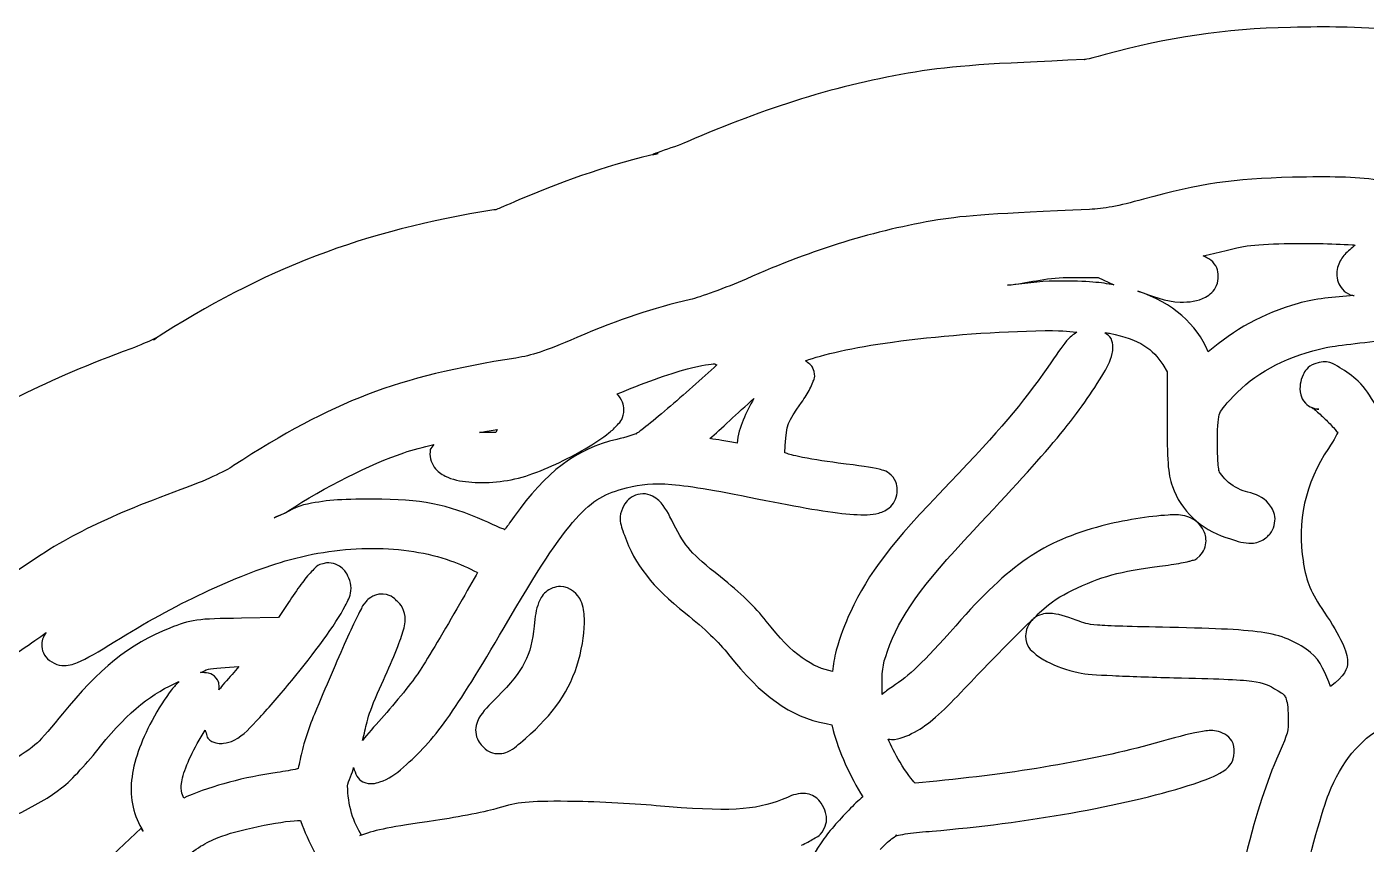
# Model space of a CAD drawing. Extents: x 3 to 173, y 187 to 306.
# Drawn here: x 7.46 to 15.92, y 266.16 to 271.33 of the extents above; entities that cross this region are included whole.
import ezdxf

# ---------------------------------------------------------------- set-up
doc = ezdxf.new("R2010")
doc.units = 0
doc.layers.add('Layer_1', color=7, linetype='CONTINUOUS')

msp = doc.modelspace()

# ---------------------------------------------------------------- linework, layer by layer
at = {"layer": 'Layer_1', "color": 7}
for points in [[(15.445525, 271.322878), (15.445243, 271.322878)], [(16.961541, 271.269058), (16.944269, 271.270751), (15.802697, 271.324221), (15.801851, 271.324221), (15.785792, 271.324503), (15.768915, 271.324503), (15.769113, 271.324289)], [(15.769113, 271.324289), (15.769395, 271.324007)], [(15.458533, 270.375229), (15.457968, 270.375229)], [(15.762754, 270.376403), (15.76219, 270.376403), (15.758885, 270.376403), (15.758947, 270.376358)], [(15.406141, 269.956228), (15.406169, 269.956332)], [(14.034194, 269.742459), (14.230426, 269.742459), (14.32799, 269.695057)], [(14.637213, 269.191149), (14.637749, 269.191149), (14.664757, 269.145398), (14.664757, 268.85656)], [(10.008669, 268.65548), (10.008669, 268.654915)], [(9.353838, 267.938294), (9.353273, 267.937729), (9.352172, 267.937729)], [(15.526334, 267.943247), (15.525769, 267.943247)], [(9.111843, 267.68748), (9.049557, 267.593771), (8.81474, 267.588804)], [(9.711563, 267.740989), (9.706601, 267.741554), (9.702743, 267.741554)], [(13.818153, 267.583253), (13.818116, 267.583368)], [(12.510084, 266.922472), (12.545362, 266.915868), (12.554731, 266.880039)], [(8.615197, 266.818253), (8.615762, 266.818253), (8.615762, 266.817688)], [(13.210162, 266.559652), (13.072358, 266.546416), (13.0685, 266.549718)], [(8.470778, 266.46105), (8.450382, 266.452244)], [(12.478687, 266.42028), (12.478122, 266.42028), (12.478122, 266.420844)], [(8.194618, 266.243366), (8.181391, 266.26267), (7.894757, 265.991471)], [(9.16973, 266.309496), (9.170294, 266.309496), (9.189037, 266.309496), (9.191238, 266.303993), (9.191238, 266.303428)], [(9.562733, 266.216264), (9.572653, 266.220131), (9.572656, 266.220215)], [(9.572656, 266.220215), (9.573756, 266.218522)]]:
    msp.add_lwpolyline(points, dxfattribs=at)
for points in [[(14.034194, 269.742447)], [(13.83466, 269.405079)], [(11.807283, 269.195656)], [(12.052573, 268.977416)], [(15.58862, 268.913984)], [(10.432003, 268.78058)], [(9.643214, 268.029773)], [(10.830529, 267.789015)], [(8.798198, 267.282954)], [(8.420066, 267.188153)]]:
    msp.add_lwpolyline(points, close=True, dxfattribs=at)
for points in [[(15.445243, 271.322878), (15.027647, 271.312802), (14.672019, 271.260972), (14.273216, 271.150948)], [(15.769395, 271.324007), (15.666034, 271.326547), (15.564826, 271.3257), (15.445525, 271.322878)], [(14.273216, 271.150948), (14.139895, 271.114169), (14.141887, 271.119167), (14.14441, 271.119277)], [(14.14441, 271.119277), (13.548935, 271.093679), (13.312921, 271.080071), (13.073205, 271.040715)], [(13.073205, 271.040715), (12.591488, 270.96163), (12.11948, 270.813972), (11.632864, 270.599779)], [(11.632864, 270.599779), (11.547667, 270.562277), (11.334837, 270.499892), (11.448502, 270.526153)], [(11.448502, 270.526153), (11.160805, 270.459681), (10.883005, 270.365566), (10.573187, 270.234115)], [(15.457968, 270.375229), (15.078619, 270.366057), (14.875874, 270.336325), (14.515389, 270.236875)], [(15.758947, 270.376358), (15.675121, 270.378898), (15.581407, 270.378051), (15.458533, 270.375229)], [(15.997018, 270.358764), (15.919709, 270.368247), (15.84684, 270.373778), (15.762754, 270.376403)], [(10.573187, 270.234115), (10.381849, 270.152931), (10.437498, 270.173776), (10.410633, 270.169537)], [(14.515389, 270.236875), (14.353105, 270.192101), (14.264651, 270.176226), (14.175291, 270.172382)], [(10.410633, 270.169537), (9.589705, 270.040121), (8.950929, 269.796216), (8.259589, 269.347723)], [(14.175291, 270.172382), (13.585001, 270.14701), (13.388249, 270.133844), (13.216726, 270.105684)], [(13.216726, 270.105684), (12.819532, 270.04048), (12.434589, 269.921777), (12.004604, 269.732513)], [(14.89296, 269.878518), (14.995096, 269.900136), (15.083476, 269.929705), (15.171321, 269.941355)], [(14.978947, 269.802451), (14.963876, 269.841696), (14.923931, 269.866899), (14.89296, 269.878518)], [(15.171321, 269.941355), (15.227774, 269.948862), (15.31261, 269.954111), (15.406141, 269.956228)], [(15.406169, 269.956332), (15.546214, 269.959521), (15.706979, 269.956439), (15.833911, 269.948628)], [(15.78816, 269.887941), (15.771114, 269.867452), (15.755919, 269.84536), (15.745717, 269.816282)], [(15.854858, 269.94637), (15.833239, 269.927292), (15.804368, 269.907401), (15.78816, 269.887941)], [(15.833911, 269.948628), (15.842378, 269.948063), (15.846701, 269.946934), (15.854858, 269.94637)], [(14.978411, 269.692206), (14.994102, 269.728762), (14.990702, 269.771804), (14.978947, 269.802451)], [(15.745717, 269.816282), (15.735528, 269.787208), (15.732861, 269.747519), (15.746253, 269.712656)], [(12.004604, 269.732513), (11.875716, 269.675781), (11.708672, 269.615981), (11.652377, 269.602976)], [(13.656059, 269.694492), (13.781295, 269.703918), (13.895022, 269.742447), (14.034194, 269.742447)], [(13.959227, 269.719299), (13.853676, 269.719017), (13.751444, 269.698048), (13.656059, 269.694492)], [(14.32799, 269.695057), (14.247839, 269.710155), (14.179352, 269.720174), (13.959227, 269.719299)], [(15.746253, 269.712656), (15.756356, 269.686353), (15.783625, 269.646444), (15.827282, 269.631074)], [(14.925494, 269.27218), (14.850031, 269.450342), (14.701816, 269.578479), (14.481214, 269.655275)], [(14.481214, 269.655275), (14.569124, 269.626482), (14.656776, 269.587818), (14.748002, 269.586923)], [(14.908406, 269.618343), (14.934144, 269.632313), (14.962722, 269.65565), (14.978411, 269.692206)], [(15.846574, 269.628816), (15.721423, 269.618176), (15.595814, 269.607847), (15.493797, 269.578657)], [(15.827282, 269.631074), (15.834538, 269.628534), (15.840018, 269.629945), (15.846574, 269.628816)], [(11.652377, 269.602976), (11.41551, 269.548273), (11.212025, 269.480232), (10.933593, 269.362096)], [(14.748002, 269.586923), (14.806907, 269.586359), (14.856948, 269.590394), (14.908406, 269.618343)], [(15.493797, 269.578657), (15.266444, 269.513554), (15.088963, 269.412129), (14.925494, 269.27218)], [(8.259589, 269.347723), (8.319042, 269.386291), (8.233906, 269.334797), (8.116378, 269.291781)], [(12.929012, 269.333973), (13.205798, 269.371269), (13.53161, 269.398085), (13.83466, 269.405079)], [(13.834654, 269.405132), (14.013033, 269.409253), (14.028267, 269.40056), (14.094827, 269.397428)], [(14.094827, 269.397428), (14.073067, 269.380438), (14.049301, 269.365692), (14.030336, 269.341754)], [(14.272308, 269.391817), (14.277529, 269.390688), (14.296184, 269.391927), (14.301521, 269.390688)], [(14.310893, 269.355986), (14.302878, 269.373879), (14.286255, 269.379665), (14.272308, 269.391817)], [(14.301521, 269.390688), (14.492464, 269.348121), (14.578516, 269.290945), (14.637213, 269.191149)], [(8.116378, 269.291781), (7.587558, 269.098134), (7.203372, 268.907061), (6.835298, 268.64313)], [(10.933593, 269.362096), (10.724216, 269.273259), (10.653547, 269.24971), (10.548292, 269.233112)], [(12.379452, 269.216013), (12.485333, 269.253743), (12.676508, 269.299948), (12.929012, 269.333973)], [(14.030336, 269.341754), (14.000737, 269.304413), (13.964225, 269.252611), (13.910722, 269.175838)], [(14.318609, 269.261179), (14.324112, 269.286608), (14.32698, 269.320037), (14.310893, 269.355986)], [(15.109588, 269.016964), (15.242811, 269.149713), (15.437583, 269.250009), (15.671278, 269.299186)], [(15.671278, 269.299186), (15.711387, 269.307625), (15.907512, 269.333107), (16.075318, 269.348795)], [(10.548292, 269.233112), (9.795021, 269.114359), (9.398096, 268.963192), (8.765664, 268.552912)], [(12.426854, 269.168608), (12.419657, 269.187347), (12.397096, 269.200042), (12.379452, 269.216013)], [(14.253015, 269.119515), (14.285239, 269.172282), (14.307574, 269.210351), (14.318609, 269.261179)], [(15.757844, 269.171958), (15.718208, 269.19431), (15.677882, 269.2274), (15.59799, 269.196765)], [(11.190475, 269.00659), (11.344692, 269.069449), (11.514469, 269.133688), (11.634752, 269.164239)], [(11.81996, 269.190167), (11.726251, 269.103344), (11.60855, 268.999452), (11.507422, 268.913456)], [(11.634752, 269.164239), (11.728616, 269.188058), (11.782718, 269.196539), (11.807283, 269.195656)], [(11.807283, 269.19567), (11.812476, 269.195487), (11.816263, 269.19059), (11.81996, 269.190167)], [(12.426318, 269.080966), (12.431567, 269.096489), (12.450349, 269.107439), (12.426854, 269.168608)], [(13.910722, 269.175838), (13.745043, 268.938103), (13.608115, 268.776886), (13.291707, 268.446031)], [(13.441073, 268.143314), (13.925815, 268.657616), (14.094914, 268.86063), (14.253015, 269.119515)], [(15.52523, 269.127863), (15.514816, 269.106725), (15.509835, 269.088093), (15.507041, 269.068331)], [(15.59799, 269.196765), (15.550755, 269.178618), (15.535636, 269.148999), (15.52523, 269.127863)], [(15.873047, 269.086521), (15.835692, 269.120198), (15.797479, 269.149608), (15.757844, 269.171958)], [(12.354661, 268.95198), (12.375997, 268.982076), (12.394079, 269.011805), (12.408128, 269.039073)], [(12.408128, 269.039073), (12.415156, 269.052705), (12.421096, 269.065433), (12.426318, 269.080966)], [(15.507041, 269.068331), (15.504219, 269.048576), (15.502588, 269.02908), (15.510349, 268.999983)], [(15.982188, 268.939898), (15.947297, 268.990156), (15.919029, 269.045065), (15.873047, 269.086521)], [(11.232365, 268.908475), (11.232365, 268.934185), (11.219947, 268.973251), (11.190475, 269.00659)], [(11.775313, 268.723857), (11.839815, 268.781929), (11.952943, 268.885601), (12.052573, 268.977416)], [(12.052573, 268.977394), (12.00728, 268.886264), (11.955198, 268.799873), (11.947844, 268.694618)], [(12.251582, 268.680784), (12.260557, 268.815486), (12.264082, 268.82424), (12.354661, 268.95198)], [(14.998796, 268.884672), (15.009887, 268.911399), (15.037206, 268.944837), (15.109588, 269.016964)], [(15.510349, 268.999983), (15.514215, 268.98542), (15.520565, 268.96709), (15.539011, 268.947066)], [(15.539011, 268.947066), (15.549202, 268.936003), (15.564936, 268.926492), (15.582005, 268.919493)], [(11.192126, 268.811461), (11.208692, 268.830765), (11.232365, 268.850972), (11.232365, 268.908475)], [(11.507422, 268.913456), (11.454779, 268.868693), (11.407255, 268.829063), (11.370722, 268.799907)], [(14.983361, 268.712695), (14.983361, 268.814989), (14.987704, 268.85796), (14.998796, 268.884672)], [(15.582005, 268.919487), (15.581215, 268.920052), (15.5813, 268.916947), (15.58862, 268.913984)], [(15.582005, 268.919493), (15.595848, 268.91382), (15.610481, 268.909559), (15.624448, 268.909559)], [(15.58862, 268.913984), (15.586391, 268.915677), (15.582649, 268.91912), (15.582005, 268.919487)], [(15.624448, 268.909559), (15.601117, 268.909559), (15.593949, 268.911817), (15.58862, 268.913961)], [(15.58862, 268.913961), (15.591273, 268.911986), (15.59273, 268.911139), (15.596889, 268.907894)], [(15.596889, 268.907894), (15.612186, 268.895561), (15.634244, 268.876183), (15.655868, 268.85553)], [(10.320104, 268.761841), (10.367941, 268.771521), (10.394354, 268.774795), (10.432003, 268.78058)], [(10.432003, 268.780609), (10.42918, 268.775077), (10.425749, 268.767739), (10.42318, 268.76297)], [(11.137005, 268.759645), (11.157494, 268.776014), (11.175565, 268.79216), (11.192126, 268.811461)], [(11.370722, 268.799907), (11.352462, 268.785344), (11.336612, 268.77335), (11.325521, 268.765179)], [(14.664757, 268.85656), (14.664921, 268.583716), (14.669866, 268.505642), (14.698935, 268.421653)], [(15.655868, 268.85553), (15.677486, 268.834871), (15.699429, 268.812601), (15.715951, 268.794344)], [(15.715951, 268.794344), (15.732461, 268.776085), (15.745144, 268.755135), (15.739101, 268.766771)], [(10.416015, 268.762405), (10.390953, 268.761276), (10.355368, 268.761276), (10.320104, 268.761841)], [(10.42318, 268.76297), (10.420274, 268.762806), (10.419176, 268.762702), (10.416015, 268.762405)], [(11.187718, 268.718875), (10.930424, 268.660469), (10.738459, 268.512681), (10.538386, 268.231051)], [(10.987075, 268.659877), (11.045015, 268.693769), (11.096026, 268.726936), (11.137005, 268.759645)], [(11.314497, 268.75691), (11.313933, 268.756634), (11.238563, 268.73041), (11.187718, 268.718875)], [(11.325521, 268.765179), (11.31443, 268.757023), (11.303152, 268.751407), (11.314497, 268.75691)], [(11.85083, 268.711721), (11.824781, 268.716462), (11.800608, 268.719877), (11.775313, 268.723857)], [(11.947844, 268.694618), (11.91856, 268.699557), (11.88718, 268.705145), (11.85083, 268.711721)], [(14.986669, 268.583157), (14.984693, 268.620038), (14.983361, 268.666707), (14.983361, 268.712695)], [(15.742959, 268.761804), (15.740984, 268.755144), (15.724445, 268.720718), (15.685084, 268.662033)], [(15.739101, 268.766771), (15.748471, 268.748653), (15.74485, 268.768465), (15.742959, 268.761804)], [(9.107432, 268.26522), (9.340237, 268.417002), (9.630971, 268.562722), (9.840547, 268.634533)], [(9.840547, 268.634533), (9.896748, 268.653781), (9.96547, 268.66908), (10.030166, 268.68745)], [(10.008669, 268.654915), (10.001131, 268.616801), (10.012928, 268.571973), (10.033474, 268.54357)], [(10.030166, 268.68745), (10.023816, 268.675455), (10.010334, 268.663856), (10.008669, 268.65548)], [(10.611696, 268.487346), (10.731717, 268.524393), (10.871197, 268.59209), (10.987075, 268.659877)], [(12.249917, 268.633379), (12.250092, 268.647208), (12.249325, 268.649437), (12.251582, 268.680784)], [(12.335357, 268.610773), (12.286536, 268.620933), (12.268126, 268.627678), (12.249917, 268.633379)], [(12.58726, 268.569433), (12.491099, 268.582105), (12.403085, 268.596667), (12.335357, 268.610773)], [(15.685084, 268.662033), (15.537355, 268.441829), (15.48321, 268.198026), (15.526334, 267.943247)], [(8.765664, 268.552912), (8.705762, 268.51405), (8.587156, 268.457876), (8.432729, 268.401327)], [(10.033474, 268.54357), (10.05402, 268.515167), (10.078587, 268.499016), (10.101822, 268.487346)], [(12.845231, 268.530294), (12.795193, 268.542712), (12.728865, 268.550756), (12.58726, 268.569433)], [(12.932873, 268.480135), (12.901851, 268.518791), (12.87025, 268.524083), (12.845231, 268.530294)], [(14.991077, 268.525279), (14.996552, 268.505806), (14.988537, 268.546277), (14.986669, 268.583157)], [(15.053916, 268.447008), (15.017592, 268.476633), (14.994421, 268.513344), (14.991077, 268.525279)], [(10.101822, 268.487346), (10.148296, 268.464006), (10.196906, 268.45513), (10.251203, 268.449864)], [(10.251203, 268.449864), (10.359796, 268.439337), (10.489692, 268.449683), (10.611696, 268.487346)], [(11.249462, 268.412357), (11.34358, 268.43643), (11.410476, 268.444806), (11.534439, 268.434398)], [(13.291707, 268.446031), (12.907608, 268.04439), (12.783145, 267.882482), (12.663319, 267.626924)], [(12.959884, 268.394145), (12.959884, 268.400579), (12.963889, 268.441479), (12.932873, 268.480135)], [(15.174631, 268.385822), (15.137731, 268.393781), (15.090238, 268.417383), (15.053916, 268.447008)], [(8.432729, 268.401327), (7.936684, 268.219681), (7.689726, 268.096852), (7.377153, 267.872711)], [(10.928104, 268.217228), (11.038462, 268.339481), (11.114989, 268.377985), (11.249462, 268.412357)], [(11.351979, 268.374923), (11.306299, 268.37464), (11.272046, 268.350115), (11.253312, 268.331376)], [(11.452851, 268.331929), (11.43239, 268.351741), (11.39766, 268.375343), (11.351979, 268.374923)], [(11.534439, 268.434398), (11.658408, 268.424012), (11.836913, 268.392401), (12.128099, 268.333526)], [(12.918541, 268.295477), (12.943349, 268.319833), (12.959884, 268.360611), (12.959884, 268.394145)], [(14.698935, 268.421653), (14.751769, 268.268875), (14.877683, 268.15142), (15.037378, 268.099191)], [(15.306373, 268.313613), (15.270556, 268.353417), (15.226114, 268.374722), (15.174631, 268.385822)], [(9.207751, 268.304356), (9.147186, 268.290866), (9.080864, 268.240198), (9.020892, 268.223327)], [(9.647622, 268.341287), (9.430244, 268.341499), (9.345808, 268.335107), (9.207751, 268.304356)], [(10.352075, 268.203484), (10.109775, 268.310872), (9.953402, 268.340856), (9.647622, 268.341287)], [(11.253312, 268.331376), (11.235391, 268.313483), (11.205633, 268.256852), (11.208114, 268.216173)], [(11.546007, 268.185856), (11.513396, 268.250223), (11.493796, 268.292282), (11.452851, 268.331929)], [(12.128099, 268.333526), (12.383338, 268.281919), (12.560929, 268.252447), (12.684827, 268.244779)], [(12.843024, 268.253584), (12.867324, 268.260244), (12.89374, 268.271138), (12.918541, 268.295477)], [(15.346059, 268.231483), (15.340753, 268.267469), (15.324271, 268.293713), (15.306373, 268.313613)], [(9.020892, 268.223327), (9.04818, 268.240627), (9.072702, 268.242574), (9.107432, 268.26522)], [(10.469485, 268.152771), (10.445863, 268.161351), (10.406478, 268.179385), (10.352075, 268.203484)], [(10.475005, 267.530965), (10.681964, 267.885132), (10.817744, 268.094972), (10.928104, 268.217228)], [(10.538386, 268.231051), (10.509563, 268.190482), (10.48968, 268.161619), (10.478304, 268.148369)], [(11.208114, 268.216173), (11.210654, 268.175496), (11.221435, 268.152071), (11.235122, 268.113097)], [(11.84201, 267.850167), (11.653223, 268.000078), (11.623011, 268.033874), (11.546007, 268.185856)], [(12.684827, 268.244779), (12.746775, 268.24094), (12.794451, 268.240263), (12.843024, 268.253584)], [(14.671387, 268.240328), (14.55624, 268.233837), (14.382702, 268.206667), (14.253015, 268.171977)], [(14.778324, 268.234825), (14.736634, 268.245295), (14.710599, 268.242642), (14.671387, 268.240328)], [(14.889116, 268.154897), (14.864195, 268.19583), (14.826756, 268.222681), (14.778324, 268.234825)], [(15.315743, 268.122893), (15.339449, 268.151428), (15.35137, 268.195497), (15.346059, 268.231483)], [(10.478304, 268.148369), (10.478115, 268.148651), (10.483991, 268.147522), (10.469485, 268.152771)], [(11.235122, 268.113097), (11.30035, 267.927612), (11.411596, 267.787638), (11.621524, 267.619758)], [(12.898128, 267.380984), (12.974526, 267.600135), (13.10625, 267.788064), (13.441073, 268.143314)], [(14.253015, 268.171977), (13.877137, 268.071435), (13.676477, 267.933736), (13.329177, 267.541388)], [(14.911166, 268.077728), (14.911174, 268.109222), (14.901562, 268.134433), (14.889116, 268.154897)], [(15.037378, 268.099191), (15.099419, 268.0789), (15.134536, 268.065568), (15.18235, 268.06281)], [(15.263379, 268.079348), (15.289597, 268.092867), (15.305738, 268.110842), (15.315743, 268.122893)], [(9.090346, 267.950398), (9.273314, 268.003719), (9.463221, 268.029804), (9.643214, 268.029773)], [(9.643211, 268.029855), (9.823207, 268.029821), (9.993235, 268.003411), (10.1371, 267.952134)], [(14.87258, 267.982919), (14.897557, 268.007895), (14.911154, 268.046235), (14.911166, 268.077728)], [(15.18235, 268.06281), (15.206254, 268.061399), (15.237169, 268.06583), (15.263379, 268.079348)], [(8.014925, 267.441625), (8.385432, 267.67351), (8.782973, 267.860821), (9.090346, 267.950398)], [(9.352172, 267.937729), (9.282131, 267.9274), (9.278665, 267.902124), (9.258466, 267.883159)], [(9.450851, 267.90577), (9.434934, 267.920728), (9.390126, 267.942979), (9.353838, 267.938294)], [(10.1371, 267.952134), (10.189797, 267.933366), (10.254736, 267.9041), (10.303016, 267.878821)], [(14.616266, 267.91733), (14.667715, 267.923709), (14.715546, 267.930821), (14.753519, 267.937735)], [(14.753519, 267.937735), (14.77251, 267.941178), (14.789102, 267.944565), (14.803679, 267.948205)], [(14.803679, 267.948205), (14.81096, 267.949899), (14.817344, 267.951903), (14.825726, 267.954809)], [(14.825726, 267.954809), (14.834108, 267.957716), (14.840288, 267.950689), (14.87258, 267.982919)], [(15.525769, 267.943247), (15.547783, 267.813117), (15.571667, 267.754254), (15.658614, 267.6263)], [(9.258466, 267.883159), (9.232163, 267.858436), (9.216209, 267.835909), (9.191218, 267.80213)], [(9.476209, 267.876005), (9.471073, 267.88306), (9.466769, 267.890821), (9.450851, 267.90577)], [(9.507076, 267.762455), (9.51289, 267.803476), (9.491328, 267.855315), (9.476209, 267.876005)], [(10.297504, 267.861154), (10.265796, 267.804165), (10.222128, 267.727412), (10.175686, 267.647283)], [(10.306323, 267.877128), (10.302965, 267.871004), (10.301201, 267.867814), (10.297504, 267.861154)], [(10.303016, 267.878821), (10.304427, 267.877974), (10.304991, 267.877974), (10.306323, 267.877128)], [(12.131948, 267.569599), (12.062146, 267.660965), (11.971203, 267.747579), (11.84201, 267.850167)], [(14.067253, 267.765196), (14.242773, 267.851434), (14.369305, 267.88678), (14.616266, 267.91733)], [(9.191218, 267.80213), (9.166242, 267.768359), (9.138443, 267.727793), (9.111843, 267.68748)], [(9.470695, 267.666545), (9.487236, 267.699113), (9.501259, 267.721434), (9.507076, 267.762455)], [(10.830529, 267.788973), (10.800517, 267.788973), (10.762301, 267.775906), (10.737926, 267.754245)], [(10.960616, 267.699167), (10.943655, 267.737182), (10.893001, 267.789015), (10.830529, 267.789015)], [(13.857241, 267.622981), (13.946039, 267.703169), (13.983377, 267.723983), (14.067253, 267.765196)], [(9.602975, 267.695269), (9.575822, 267.667104), (9.580002, 267.664225), (9.572656, 267.650622)], [(9.632738, 267.720613), (9.617498, 267.710509), (9.609791, 267.702353), (9.602975, 267.695269)], [(9.702743, 267.741554), (9.675255, 267.742118), (9.647987, 267.730717), (9.632738, 267.720613)], [(9.800861, 267.693585), (9.786919, 267.707611), (9.769003, 267.735489), (9.711563, 267.740989)], [(9.83228, 267.654449), (9.820678, 267.674966), (9.808771, 267.685705), (9.800861, 267.693585)], [(10.693278, 267.686447), (10.676401, 267.642703), (10.671065, 267.599503), (10.665166, 267.539271)], [(10.737926, 267.754245), (10.713542, 267.732571), (10.701722, 267.708319), (10.693278, 267.686447)], [(10.982666, 267.587271), (10.981255, 267.62586), (10.97755, 267.661152), (10.960616, 267.699167)], [(9.132801, 267.194703), (9.273972, 267.367113), (9.410449, 267.547842), (9.470695, 267.666545)], [(9.547851, 267.60101), (9.52866, 267.561485), (9.503864, 267.508915), (9.475642, 267.446121)], [(9.572656, 267.650622), (9.565318, 267.637019), (9.557447, 267.620774), (9.547851, 267.60101)], [(9.85047, 267.582239), (9.850642, 267.604309), (9.843905, 267.63394), (9.83228, 267.654449)], [(10.175686, 267.647283), (10.082803, 267.48702), (9.977032, 267.308983), (9.93701, 267.248201)], [(11.621524, 267.619758), (11.745329, 267.520749), (11.830851, 267.438521), (11.893823, 267.359033)], [(12.663319, 267.626924), (12.628541, 267.552742), (12.597768, 267.467454), (12.574575, 267.387145)], [(13.820862, 267.586049), (13.828285, 267.592964), (13.850397, 267.616798), (13.857241, 267.622981)], [(13.91953, 267.61857), (13.891562, 267.618846), (13.855048, 267.613518), (13.820862, 267.586049)], [(14.091508, 267.576126), (14.024528, 267.601131), (13.97642, 267.618014), (13.91953, 267.61857)], [(15.658614, 267.6263), (15.763118, 267.472509), (15.804859, 267.371927), (15.806338, 267.317619)], [(8.362191, 267.526506), (8.106661, 267.424906), (7.911149, 267.266148), (7.684197, 266.984112)], [(8.533618, 267.576668), (8.470248, 267.568286), (8.423949, 267.551071), (8.362191, 267.526506)], [(8.81474, 267.588804), (8.67143, 267.585953), (8.596988, 267.58505), (8.533618, 267.576668)], [(9.826215, 267.474202), (9.839226, 267.515406), (9.850131, 267.538074), (9.85047, 267.582239)], [(9.839455, 266.647367), (10.038924, 266.821831), (10.158882, 266.989982), (10.475005, 267.530965)], [(10.665166, 267.539271), (10.646878, 267.352959), (10.599837, 267.259552), (10.433654, 267.092237)], [(10.945181, 267.321034), (10.972444, 267.419414), (10.985505, 267.510092), (10.982666, 267.587271)], [(12.54977, 267.252649), (12.432055, 267.274239), (12.294723, 267.356538), (12.131948, 267.569599)], [(13.329177, 267.541388), (13.117689, 267.302458), (13.036967, 267.225643), (12.928995, 267.155536)], [(13.38545, 267.143934), (13.613313, 267.382449), (13.729292, 267.500347), (13.818153, 267.583253)], [(13.818116, 267.583368), (13.785012, 267.554494), (13.770711, 267.508941), (13.770711, 267.478088)], [(14.225453, 267.54526), (14.15343, 267.551215), (14.145728, 267.555871), (14.091508, 267.576126)], [(14.68241, 267.530387), (14.427042, 267.536088), (14.297476, 267.539305), (14.225453, 267.54526)], [(15.283786, 267.496212), (15.156132, 267.517097), (14.98127, 267.523701), (14.68241, 267.530387)], [(7.257005, 267.274044), (7.367456, 267.348461), (7.492286, 267.435258), (7.581118, 267.498388)], [(7.557967, 267.455395), (7.550686, 267.431434), (7.549436, 267.389614), (7.570094, 267.356177)], [(7.581118, 267.498388), (7.572877, 267.487128), (7.564148, 267.475754), (7.557967, 267.455395)], [(7.778453, 267.309333), (7.838411, 267.333463), (7.907782, 267.374569), (8.014925, 267.441625)], [(9.475642, 267.446121), (9.419197, 267.320532), (9.348024, 267.154873), (9.276102, 266.982548)], [(9.675735, 267.114809), (9.741904, 267.260664), (9.804493, 267.405334), (9.826215, 267.474202)], [(13.770711, 267.478088), (13.770711, 267.409565), (13.805746, 267.385799), (13.82914, 267.365639)], [(15.572074, 267.37219), (15.497505, 267.431219), (15.411444, 267.475314), (15.283786, 267.496212)], [(7.570094, 267.356177), (7.58985, 267.324223), (7.638804, 267.29299), (7.679235, 267.290029)], [(11.893823, 267.359033), (12.098102, 267.101197), (12.283634, 266.963645), (12.510084, 266.922472)], [(12.574575, 267.387145), (12.560153, 267.337149), (12.556656, 267.296117), (12.54977, 267.252649)], [(12.863951, 267.107581), (12.863708, 267.267807), (12.863104, 267.28077), (12.898128, 267.380984)], [(13.82914, 267.365639), (13.852536, 267.345489), (13.877507, 267.330144), (13.90576, 267.31548)], [(15.6983, 267.156112), (15.666025, 267.235292), (15.638901, 267.319287), (15.572074, 267.37219)], [(7.679235, 267.290029), (7.719666, 267.287066), (7.748476, 267.297254), (7.778453, 267.309333)], [(8.556215, 267.245475), (8.57408, 267.250075), (8.587127, 267.262549), (8.605825, 267.266416)], [(8.605825, 267.266416), (8.637134, 267.272879), (8.722111, 267.278608), (8.798198, 267.282954)], [(8.798198, 267.282957), (8.768337, 267.248687), (8.743837, 267.219234), (8.7078, 267.179328)], [(10.609492, 266.82935), (10.785873, 266.980248), (10.89349, 267.134522), (10.945181, 267.321034)], [(13.90576, 267.31548), (13.962264, 267.286149), (14.03094, 267.260766), (14.103096, 267.244925)], [(15.806338, 267.317619), (15.807749, 267.264071), (15.785707, 267.226758), (15.6983, 267.156112)], [(7.924523, 266.779704), (8.106937, 267.009119), (8.256337, 267.11637), (8.420066, 267.188153)], [(8.420066, 267.188147), (8.404346, 267.172314), (8.389112, 267.156459), (8.373764, 267.136884)], [(8.655987, 267.210197), (8.627716, 267.24434), (8.58864, 267.244767), (8.556215, 267.245475)], [(8.673072, 267.13523), (8.672508, 267.159784), (8.678706, 267.182734), (8.655987, 267.210197)], [(8.7078, 267.179328), (8.691939, 267.161773), (8.686323, 267.150784), (8.673072, 267.13523)], [(8.930504, 266.96154), (8.991845, 267.026973), (9.062215, 267.108498), (9.132801, 267.194703)], [(9.93701, 267.248201), (9.901335, 267.19402), (9.788197, 267.05298), (9.699436, 266.955506)], [(14.103096, 267.244925), (14.155073, 267.233495), (14.216185, 267.231519), (14.320825, 267.226185)], [(14.320825, 267.226185), (14.425464, 267.220851), (14.560225, 267.216279), (14.707779, 267.212949)], [(14.707779, 267.212949), (14.974652, 267.206966), (15.117803, 267.201688), (15.200565, 267.190343)], [(15.200565, 267.190343), (15.283324, 267.178997), (15.302038, 267.168019), (15.36648, 267.130261)], [(8.373764, 267.136884), (8.332323, 267.084033), (8.289318, 267.016838), (8.249739, 266.941756)], [(9.579271, 266.816602), (9.607267, 266.905454), (9.598095, 266.943669), (9.675735, 267.114809)], [(10.433654, 267.092237), (10.37584, 267.034026), (10.342812, 267.004381), (10.315696, 266.956087)], [(12.928995, 267.155536), (12.898825, 267.13595), (12.88415, 267.122172), (12.863951, 267.107581)], [(13.087793, 266.879351), (13.170072, 266.925525), (13.25944, 267.01204), (13.38545, 267.143934)], [(15.36648, 267.130261), (15.39963, 267.110844), (15.407002, 267.102292), (15.414986, 267.084509)], [(15.414986, 267.084509), (15.422976, 267.066729), (15.430421, 267.029784), (15.430421, 266.962691)], [(7.684197, 266.984112), (7.626, 266.911792), (7.545959, 266.821332), (7.525447, 266.801658)], [(8.249739, 266.941756), (8.177465, 266.804641), (8.132778, 266.681612), (8.120755, 266.564724)], [(8.769, 266.818224), (8.831199, 266.851493), (8.869163, 266.896106), (8.930504, 266.96154)], [(9.276102, 266.982548), (9.236761, 266.888272), (9.199202, 266.773946), (9.185704, 266.694814)], [(9.699436, 266.955506), (9.653112, 266.904635), (9.611461, 266.856186), (9.579271, 266.816602)], [(10.315696, 266.956087), (10.302149, 266.931929), (10.28915, 266.892426), (10.297504, 266.853008)], [(15.430421, 266.962691), (15.430421, 266.863366), (15.430985, 266.870441), (15.372543, 266.735039)], [(8.442666, 266.580128), (8.460616, 266.657804), (8.515302, 266.766953), (8.584878, 266.882193)], [(8.584878, 266.882193), (8.595066, 266.858035), (8.594502, 266.831032), (8.615197, 266.818253)], [(10.297504, 266.853008), (10.305886, 266.813593), (10.327397, 266.790586), (10.341051, 266.776941)], [(10.496493, 266.74391), (10.544429, 266.766346), (10.560419, 266.787366), (10.609492, 266.82935)], [(12.554731, 266.880039), (12.586634, 266.753669), (12.664691, 266.583517), (12.741594, 266.459461)], [(12.942273, 266.822026), (12.992659, 266.829759), (13.036451, 266.850547), (13.087793, 266.879351)], [(14.888613, 266.873294), (14.828356, 266.864094), (14.749898, 266.843568), (14.626787, 266.808801)], [(14.976808, 266.875552), (14.944905, 266.880717), (14.918743, 266.87781), (14.888613, 266.873294)], [(15.074372, 266.812715), (15.052923, 266.847448), (15.008713, 266.870387), (14.976808, 266.875552)], [(15.686752, 266.478203), (15.769971, 266.684126), (15.879944, 266.816003), (16.032914, 266.904844)], [(7.525447, 266.801658), (7.449219, 266.728557), (7.262427, 266.62241), (6.992422, 266.516681)], [(7.678129, 266.515671), (7.747496, 266.570202), (7.842574, 266.676642), (7.924523, 266.779704)], [(8.615762, 266.817688), (8.651505, 266.795703), (8.6778, 266.796663), (8.701199, 266.798384)], [(8.701199, 266.798384), (8.724595, 266.800077), (8.746018, 266.805948), (8.769, 266.818224)], [(10.341051, 266.776941), (10.347288, 266.770704), (10.355698, 266.757214), (10.388456, 266.742216)], [(10.388456, 266.742216), (10.421222, 266.727202), (10.472527, 266.732592), (10.496493, 266.74391)], [(12.977551, 266.678152), (12.945694, 266.730933), (12.91932, 266.78455), (12.902034, 266.825328)], [(12.902034, 266.825328), (12.915186, 266.825046), (12.930711, 266.820248), (12.942273, 266.822026)], [(14.626787, 266.808801), (14.231256, 266.697168), (13.75804, 266.61341), (13.210162, 266.559652)], [(15.069964, 266.670501), (15.0924, 266.703069), (15.098666, 266.77343), (15.074372, 266.812715)], [(9.185704, 266.694814), (9.182091, 266.673704), (9.176819, 266.654956), (9.172473, 266.638037)], [(13.0685, 266.549718), (13.059864, 266.557818), (13.01463, 266.61672), (12.977551, 266.678152)], [(14.998858, 266.609315), (15.023863, 266.623624), (15.047538, 266.637932), (15.069964, 266.670501)], [(15.372543, 266.735039), (15.287057, 266.536931), (15.238645, 266.386977), (15.159775, 266.080193)], [(8.450382, 266.452244), (8.438162, 266.476261), (8.425592, 266.506357), (8.442666, 266.580128)], [(9.041285, 266.613737), (8.828241, 266.582699), (8.638746, 266.532494), (8.470778, 266.46105)], [(9.166961, 266.636343), (9.134399, 266.629203), (9.089043, 266.620708), (9.041285, 266.613737)], [(9.172473, 266.638037), (9.170215, 266.637472), (9.169445, 266.636908), (9.166961, 266.636343)], [(9.486124, 266.528303), (9.486318, 266.554324), (9.520035, 266.617762), (9.523606, 266.64461)], [(9.523606, 266.64461), (9.53512, 266.609442), (9.54799, 266.567684), (9.583137, 266.553661)], [(9.690074, 266.553661), (9.744176, 266.571243), (9.789208, 266.603417), (9.839455, 266.647367)], [(14.798765, 266.530493), (14.886203, 266.557925), (14.948862, 266.580715), (14.998858, 266.609315)], [(6.963754, 266.166201), (7.263, 266.276646), (7.538957, 266.406262), (7.678129, 266.515671)], [(8.120755, 266.564724), (8.108732, 266.447836), (8.133653, 266.33605), (8.194618, 266.243366)], [(9.574318, 266.218522), (9.52487, 266.287765), (9.485421, 266.414336), (9.486124, 266.528303)], [(9.583137, 266.553661), (9.630238, 266.534865), (9.663023, 266.544855), (9.690074, 266.553661)], [(13.180949, 266.243309), (13.767675, 266.292241), (14.390325, 266.402339), (14.798765, 266.530493)], [(10.876288, 266.431289), (10.619508, 266.433265), (10.565793, 266.426999), (10.435316, 266.387745)], [(11.435221, 266.403744), (11.278226, 266.417658), (11.03142, 266.430189), (10.876288, 266.431289)], [(12.233382, 266.44343), (12.059654, 266.373919), (11.895048, 266.363014), (11.435221, 266.403744)], [(12.349135, 266.480912), (12.303274, 266.475776), (12.280959, 266.462455), (12.233382, 266.44343)], [(12.434575, 266.462737), (12.408385, 266.478852), (12.372069, 266.483481), (12.349135, 266.480912)], [(12.478122, 266.420844), (12.471572, 266.429791), (12.460766, 266.446611), (12.434575, 266.462737)], [(12.506799, 266.360748), (12.501183, 266.382027), (12.492713, 266.400708), (12.478687, 266.42028)], [(12.741594, 266.459461), (12.714444, 266.436629), (12.684554, 266.408062), (12.653399, 266.376228)], [(15.498786, 265.806271), (15.569788, 266.106779), (15.650009, 266.387288), (15.686752, 266.478203)], [(10.435316, 266.387745), (10.375699, 266.369796), (10.187104, 266.330999), (10.041749, 266.310024)], [(12.653399, 266.376228), (12.590085, 266.311531), (12.523267, 266.235438), (12.478114, 266.168972)], [(12.503491, 266.273657), (12.519917, 266.316453), (12.512443, 266.33946), (12.506799, 266.360748)], [(8.668675, 266.202562), (8.778319, 266.24796), (9.06539, 266.308178), (9.16973, 266.309496)], [(9.191238, 266.303428), (9.233086, 266.181429), (9.315153, 266.02352), (9.390227, 265.933012)], [(10.041749, 266.310024), (9.747487, 266.267569), (9.672898, 266.252761), (9.574318, 266.218522)], [(12.431282, 266.194832), (12.454226, 266.209367), (12.478221, 266.207899), (12.503491, 266.273657)], [(13.026607, 266.227336), (13.070682, 266.233008), (13.126288, 266.238766), (13.180949, 266.243309)], [(8.425039, 266.049324), (8.53401, 266.139985), (8.586283, 266.168447), (8.668675, 266.202562)], [(9.573756, 266.218522), (9.571499, 266.217675), (9.565103, 266.217111), (9.562733, 266.216264)], [(12.478114, 266.168972), (12.363735, 266.000629), (12.178143, 265.602103), (12.099428, 265.368607)], [(12.354664, 266.154593), (12.382745, 266.167293), (12.408337, 266.180303), (12.431282, 266.194832)], [(12.852425, 266.127025), (12.877317, 266.153978), (12.903389, 266.177969), (12.924081, 266.194824)], [(12.924081, 266.194824), (12.944768, 266.211672), (12.967589, 266.221127), (12.95054, 266.215765)], [(12.95054, 266.215765), (12.939618, 266.212321), (12.982535, 266.221691), (13.026607, 266.227336)]]:
    msp.add_open_spline(points, degree=3, dxfattribs=at)

doc.saveas('drawing.dxf')
